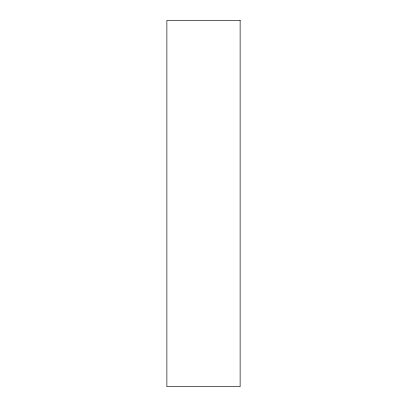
<?xml version="1.0" encoding="UTF-8"?>
<svg xmlns="http://www.w3.org/2000/svg" width="407" height="407" viewBox="0 0 407 407"><rect width="100%" height="100%" fill="white"/><g stroke="black" fill="none" stroke-linecap="round" stroke-linejoin="round"><path stroke-width="0.61" d="M240.13 20.35L166.87 20.35L166.87 386.65L240.13 386.65L240.13 20.35"/></g></svg>
